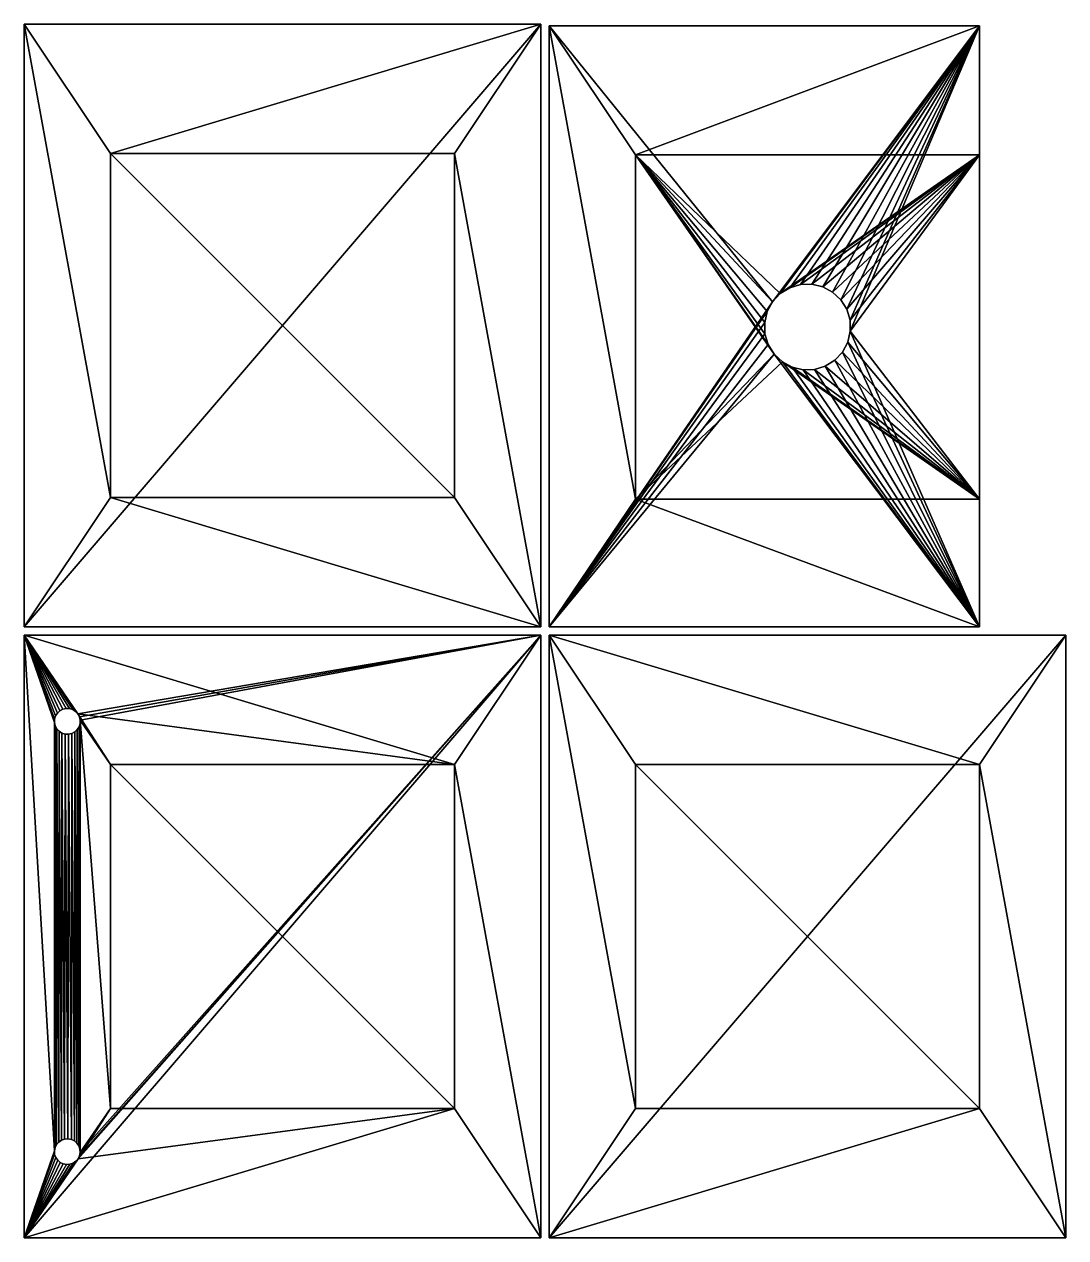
# Model space of a CAD drawing. Header units: metres. Extents: x 0 to 683, y 0 to 667.
# Drawn here: x 561 to 682, y 0 to 141 of the extents above; entities that cross this region are included whole.
import ezdxf

# ---------------------------------------------------------------- set-up
doc = ezdxf.new("R2010")
doc.units = ezdxf.units.M

msp = doc.modelspace()

# ---------------------------------------------------------------- meshes
at = {"layer": 'Component#1'}
mesh = msp.add_polyface(dxfattribs=at)
corners = [(561, 0), (561, 70, -10), (561, 0, -10), (561, 70)]
mesh.append_faces([[corners[k] for k in face] for face in [(0, 1, 2), (1, 0, 3)]], dxfattribs={"vtx0": -1})
mesh = msp.add_polyface(dxfattribs=at)
corners = [(567.47, 10.31, -10), (567.49, 60.13, -10), (567.5, 9.92, -10), (567.48, 59.74, -10), (567.36, 59.37, -10), (567.34, 10.68, -10), (567.15, 59.04, -10), (567.12, 11, -10), (566.86, 58.77, -10), (566.82, 11.25, -10), (566.51, 58.59, -10), (566.47, 11.42, -10), (566.13, 58.51, -10), (566.08, 11.5, -10), (565.74, 58.52, -10), (565.69, 11.47, -10), (565.37, 58.64, -10), (565.32, 11.34, -10), (565.04, 58.85, -10), (565, 11.12, -10), (564.77, 59.14, -10), (564.75, 10.82, -10), (564.59, 59.49, -10), (564.58, 10.47, -10), (564.51, 59.87, -10), (564.5, 10.08, -10), (561, 0, -10), (621, 70, -10), (621, 0, -10), (567.25, 9.18, -10), (567.42, 9.53, -10), (567, 8.88, -10), (566.68, 8.66, -10), (566.31, 8.53, -10), (565.92, 8.5, -10), (565.53, 8.58, -10), (565.18, 8.75, -10), (564.88, 9, -10), (564.66, 9.32, -10), (564.53, 9.69, -10), (567.23, 60.86, -10), (561, 70, -10), (567.41, 60.51, -10), (566.96, 61.15, -10), (566.63, 61.36, -10), (566.26, 61.48, -10), (565.87, 61.49, -10), (565.49, 61.41, -10), (565.14, 61.23, -10), (564.85, 60.96, -10), (564.64, 60.63, -10), (564.52, 60.26, -10)]
mesh.append_faces([[corners[k] for k in face] for face in [(26, 27, 28)]], dxfattribs={"vtx0": -1})
mesh.append_faces([[corners[k] for k in face] for face in [(0, 1, 2), (1, 0, 3), (3, 0, 4), (4, 5, 6), (6, 7, 8), (8, 9, 10), (10, 11, 12), (12, 13, 14), (14, 15, 16), (16, 17, 18), (18, 19, 20), (20, 21, 22), (22, 23, 24), (29, 26, 31), (31, 26, 32), (32, 26, 33), (33, 26, 34), (34, 26, 35), (35, 26, 36), (36, 26, 37), (37, 26, 38), (38, 26, 39), (39, 26, 25), (27, 40, 41), (40, 27, 42), (42, 27, 1), (41, 25, 26)]], dxfattribs={"vtx0": -1, "vtx1": -1})
mesh.append_faces([[corners[k] for k in face] for face in [(27, 26, 29), (1, 27, 2), (41, 24, 25)]], dxfattribs={"vtx0": -1, "vtx1": -1, "vtx2": -1})
mesh.append_faces([[corners[k] for k in face] for face in [(4, 0, 5), (6, 5, 7), (8, 7, 9), (10, 9, 11), (12, 11, 13), (14, 13, 15), (16, 15, 17), (18, 17, 19), (20, 19, 21), (22, 21, 23), (24, 23, 25), (27, 29, 30), (27, 30, 2), (41, 40, 43), (41, 43, 44), (41, 44, 45), (41, 45, 46), (41, 46, 47), (41, 47, 48), (41, 48, 49), (41, 49, 50), (41, 50, 51), (41, 51, 24)]], dxfattribs={"vtx0": -1, "vtx2": -1})
mesh = msp.add_polyface(dxfattribs=at)
corners = [(621, 70, 0), (561, 70, -10), (561, 70), (621, 70, -10)]
mesh.append_faces([[corners[k] for k in face] for face in [(0, 1, 2), (1, 0, 3)]], dxfattribs={"vtx0": -1})
mesh = msp.add_polyface(dxfattribs=at)
corners = [(621, 70, 0), (611, 55, 0), (621, 0), (561, 70), (567.23, 60.86, 0), (571, 55, 0), (567.41, 60.51, 0), (567.49, 60.13, 0), (571, 15, 0), (567.5, 9.92, 0), (566.96, 61.15, 0), (566.63, 61.36, 0), (566.26, 61.48, 0), (565.87, 61.49, 0), (565.49, 61.41, 0), (565.14, 61.23, 0), (564.85, 60.96, 0), (564.64, 60.63, 0), (564.52, 60.26, 0), (564.51, 59.87, 0), (564.5, 10.08, 0), (611, 15, 0), (561, 0), (567.25, 9.18, 0), (567.42, 9.53, 0), (567, 8.88), (566.68, 8.66, 0), (566.31, 8.53, 0), (565.92, 8.5, 0), (565.53, 8.58, 0), (565.18, 8.75, 0), (564.88, 9, 0), (564.66, 9.32, 0), (564.53, 9.69, 0), (567.47, 10.31, 0), (567.48, 59.74, 0), (567.36, 59.37, 0), (567.34, 10.68, 0), (567.15, 59.04, 0), (567.12, 11, 0), (566.86, 58.77, 0), (566.82, 11.25, 0), (566.51, 58.59, 0), (566.47, 11.42, 0), (566.13, 58.51, 0), (566.08, 11.5, 0), (565.74, 58.52, 0), (565.69, 11.47, 0), (565.37, 58.64, 0), (565.32, 11.34, 0), (565.04, 58.85, 0), (565, 11.12), (564.77, 59.14, 0), (564.75, 10.82, 0), (564.59, 59.49, 0), (564.58, 10.47, 0)]
mesh.append_faces([[corners[k] for k in face] for face in [(0, 1, 2), (1, 4, 5), (5, 7, 8), (4, 3, 10), (10, 3, 11), (11, 3, 12), (12, 3, 13), (13, 3, 14), (14, 3, 15), (15, 3, 16), (16, 3, 17), (17, 3, 18), (18, 3, 19), (2, 21, 22), (21, 2, 1), (23, 8, 24), (24, 8, 9), (22, 20, 3), (34, 36, 37), (37, 38, 39), (39, 40, 41), (41, 42, 43), (43, 44, 45), (45, 46, 47), (47, 48, 49), (49, 50, 51), (51, 52, 53), (53, 54, 55), (55, 19, 20)]], dxfattribs={"vtx0": -1, "vtx1": -1})
mesh.append_faces([[corners[k] for k in face] for face in [(1, 3, 4), (8, 7, 9), (19, 3, 20), (22, 21, 23)]], dxfattribs={"vtx0": -1, "vtx1": -1, "vtx2": -1})
mesh.append_faces([[corners[k] for k in face] for face in [(1, 0, 3), (5, 4, 6), (5, 6, 7), (23, 21, 8), (22, 23, 25), (22, 25, 26), (22, 26, 27), (22, 27, 28), (22, 28, 29), (22, 29, 30), (22, 30, 31), (22, 31, 32), (22, 32, 33), (22, 33, 20), (7, 34, 9), (34, 7, 35), (34, 35, 36), (37, 36, 38), (39, 38, 40), (41, 40, 42), (43, 42, 44), (45, 44, 46), (47, 46, 48), (49, 48, 50), (51, 50, 52), (53, 52, 54), (55, 54, 19)]], dxfattribs={"vtx0": -1, "vtx2": -1})
mesh = msp.add_polyface(dxfattribs=at)
corners = [(621, 70, -10), (621, 0), (621, 0, -10), (621, 70, 0)]
mesh.append_faces([[corners[k] for k in face] for face in [(0, 1, 2), (1, 0, 3)]], dxfattribs={"vtx0": -1})
mesh = msp.add_polyface(dxfattribs=at)
corners = [(564.64, 60.63, -10), (564.52, 60.26, 0), (564.52, 60.26, -10), (564.64, 60.63, 0)]
mesh.append_faces([[corners[k] for k in face] for face in [(0, 1, 2), (1, 0, 3)]], dxfattribs={"vtx0": -1})
mesh = msp.add_polyface(dxfattribs=at)
corners = [(564.85, 60.96, -10), (564.64, 60.63, 0), (564.64, 60.63, -10), (564.85, 60.96, 0)]
mesh.append_faces([[corners[k] for k in face] for face in [(0, 1, 2), (1, 0, 3)]], dxfattribs={"vtx0": -1})
mesh = msp.add_polyface(dxfattribs=at)
corners = [(564.85, 60.96, -10), (565.14, 61.23, 0), (564.85, 60.96, 0), (565.14, 61.23, -10)]
mesh.append_faces([[corners[k] for k in face] for face in [(0, 1, 2), (1, 0, 3)]], dxfattribs={"vtx0": -1})
mesh = msp.add_polyface(dxfattribs=at)
corners = [(565.14, 61.23, -10), (565.49, 61.41, 0), (565.14, 61.23, 0), (565.49, 61.41, -10)]
mesh.append_faces([[corners[k] for k in face] for face in [(0, 1, 2), (1, 0, 3)]], dxfattribs={"vtx0": -1})
mesh = msp.add_polyface(dxfattribs=at)
corners = [(565.49, 61.41, -10), (565.87, 61.49, 0), (565.49, 61.41, 0), (565.87, 61.49, -10)]
mesh.append_faces([[corners[k] for k in face] for face in [(0, 1, 2), (1, 0, 3)]], dxfattribs={"vtx0": -1})
mesh = msp.add_polyface(dxfattribs=at)
corners = [(565.87, 61.49, -10), (566.26, 61.48, 0), (565.87, 61.49, 0), (566.26, 61.48, -10)]
mesh.append_faces([[corners[k] for k in face] for face in [(0, 1, 2), (1, 0, 3)]], dxfattribs={"vtx0": -1})
mesh = msp.add_polyface(dxfattribs=at)
corners = [(566.26, 61.48, -10), (566.63, 61.36, 0), (566.26, 61.48, 0), (566.63, 61.36, -10)]
mesh.append_faces([[corners[k] for k in face] for face in [(0, 1, 2), (1, 0, 3)]], dxfattribs={"vtx0": -1})
mesh = msp.add_polyface(dxfattribs=at)
corners = [(566.63, 61.36, -10), (566.96, 61.15, 0), (566.63, 61.36, 0), (566.96, 61.15, -10)]
mesh.append_faces([[corners[k] for k in face] for face in [(0, 1, 2), (1, 0, 3)]], dxfattribs={"vtx0": -1})
mesh = msp.add_polyface(dxfattribs=at)
corners = [(567.23, 60.86, 0), (566.96, 61.15, -10), (567.23, 60.86, -10), (566.96, 61.15, 0)]
mesh.append_faces([[corners[k] for k in face] for face in [(0, 1, 2), (1, 0, 3)]], dxfattribs={"vtx0": -1})
mesh = msp.add_polyface(dxfattribs=at)
corners = [(567.41, 60.51, 0), (567.23, 60.86, -10), (567.41, 60.51, -10), (567.23, 60.86, 0)]
mesh.append_faces([[corners[k] for k in face] for face in [(0, 1, 2), (1, 0, 3)]], dxfattribs={"vtx0": -1})
mesh = msp.add_polyface(dxfattribs=at)
corners = [(564.52, 60.26, -10), (564.51, 59.87, 0), (564.51, 59.87, -10), (564.52, 60.26, 0)]
mesh.append_faces([[corners[k] for k in face] for face in [(0, 1, 2), (1, 0, 3)]], dxfattribs={"vtx0": -1})
mesh = msp.add_polyface(dxfattribs=at)
corners = [(564.51, 59.87, -10), (564.59, 59.49, 0), (564.59, 59.49, -10), (564.51, 59.87, 0)]
mesh.append_faces([[corners[k] for k in face] for face in [(0, 1, 2), (1, 0, 3)]], dxfattribs={"vtx0": -1})
mesh = msp.add_polyface(dxfattribs=at)
corners = [(564.59, 59.49, -10), (564.77, 59.14, 0), (564.77, 59.14, -10), (564.59, 59.49, 0)]
mesh.append_faces([[corners[k] for k in face] for face in [(0, 1, 2), (1, 0, 3)]], dxfattribs={"vtx0": -1})
mesh = msp.add_polyface(dxfattribs=at)
corners = [(567.15, 59.04, 0), (567.36, 59.37, -10), (567.15, 59.04, -10), (567.36, 59.37, 0)]
mesh.append_faces([[corners[k] for k in face] for face in [(0, 1, 2), (1, 0, 3)]], dxfattribs={"vtx0": -1})
mesh = msp.add_polyface(dxfattribs=at)
corners = [(567.36, 59.37, 0), (567.48, 59.74, -10), (567.36, 59.37, -10), (567.48, 59.74, 0)]
mesh.append_faces([[corners[k] for k in face] for face in [(0, 1, 2), (1, 0, 3)]], dxfattribs={"vtx0": -1})
mesh = msp.add_polyface(dxfattribs=at)
corners = [(567.49, 60.13, 0), (567.41, 60.51, -10), (567.49, 60.13, -10), (567.41, 60.51, 0)]
mesh.append_faces([[corners[k] for k in face] for face in [(0, 1, 2), (1, 0, 3)]], dxfattribs={"vtx0": -1})
mesh = msp.add_polyface(dxfattribs=at)
corners = [(567.48, 59.74, 0), (567.49, 60.13, -10), (567.48, 59.74, -10), (567.49, 60.13, 0)]
mesh.append_faces([[corners[k] for k in face] for face in [(0, 1, 2), (1, 0, 3)]], dxfattribs={"vtx0": -1})
mesh = msp.add_polyface(dxfattribs=at)
corners = [(564.77, 59.14, -10), (565.04, 58.85, 0), (565.04, 58.85, -10), (564.77, 59.14, 0)]
mesh.append_faces([[corners[k] for k in face] for face in [(0, 1, 2), (1, 0, 3)]], dxfattribs={"vtx0": -1})
mesh = msp.add_polyface(dxfattribs=at)
corners = [(565.37, 58.64, 0), (565.04, 58.85, -10), (565.04, 58.85, 0), (565.37, 58.64, -10)]
mesh.append_faces([[corners[k] for k in face] for face in [(0, 1, 2), (1, 0, 3)]], dxfattribs={"vtx0": -1})
mesh = msp.add_polyface(dxfattribs=at)
corners = [(565.74, 58.52, 0), (565.37, 58.64, -10), (565.37, 58.64, 0), (565.74, 58.52, -10)]
mesh.append_faces([[corners[k] for k in face] for face in [(0, 1, 2), (1, 0, 3)]], dxfattribs={"vtx0": -1})
mesh = msp.add_polyface(dxfattribs=at)
corners = [(566.13, 58.51, 0), (565.74, 58.52, -10), (565.74, 58.52, 0), (566.13, 58.51, -10)]
mesh.append_faces([[corners[k] for k in face] for face in [(0, 1, 2), (1, 0, 3)]], dxfattribs={"vtx0": -1})
mesh = msp.add_polyface(dxfattribs=at)
corners = [(566.51, 58.59, 0), (566.13, 58.51, -10), (566.13, 58.51, 0), (566.51, 58.59, -10)]
mesh.append_faces([[corners[k] for k in face] for face in [(0, 1, 2), (1, 0, 3)]], dxfattribs={"vtx0": -1})
mesh = msp.add_polyface(dxfattribs=at)
corners = [(566.86, 58.77, 0), (566.51, 58.59, -10), (566.51, 58.59, 0), (566.86, 58.77, -10)]
mesh.append_faces([[corners[k] for k in face] for face in [(0, 1, 2), (1, 0, 3)]], dxfattribs={"vtx0": -1})
mesh = msp.add_polyface(dxfattribs=at)
corners = [(567.15, 59.04, 0), (566.86, 58.77, -10), (566.86, 58.77, 0), (567.15, 59.04, -10)]
mesh.append_faces([[corners[k] for k in face] for face in [(0, 1, 2), (1, 0, 3)]], dxfattribs={"vtx0": -1})
mesh = msp.add_polyface(dxfattribs=at)
corners = [(571, 55, -5), (571, 15, 0), (571, 15, -5), (571, 55, 0)]
mesh.append_faces([[corners[k] for k in face] for face in [(0, 1, 2), (1, 0, 3)]], dxfattribs={"vtx0": -1})
mesh = msp.add_polyface(dxfattribs=at)
corners = [(571, 55, -5), (611, 55, 0), (571, 55, 0), (611, 55, -5)]
mesh.append_faces([[corners[k] for k in face] for face in [(0, 1, 2), (1, 0, 3)]], dxfattribs={"vtx0": -1})
mesh = msp.add_polyface(dxfattribs=at)
corners = [(571, 55, -5), (611, 15, -5), (611, 55, -5), (571, 15, -5)]
mesh.append_faces([[corners[k] for k in face] for face in [(0, 1, 2), (1, 0, 3)]], dxfattribs={"vtx0": -1})
mesh = msp.add_polyface(dxfattribs=at)
corners = [(611, 15, 0), (611, 55, -5), (611, 15, -5), (611, 55, 0)]
mesh.append_faces([[corners[k] for k in face] for face in [(0, 1, 2), (1, 0, 3)]], dxfattribs={"vtx0": -1})
mesh = msp.add_polyface(dxfattribs=at)
corners = [(611, 15, -5), (571, 15, 0), (611, 15, 0), (571, 15, -5)]
mesh.append_faces([[corners[k] for k in face] for face in [(0, 1, 2), (1, 0, 3)]], dxfattribs={"vtx0": -1})
mesh = msp.add_polyface(dxfattribs=at)
corners = [(565, 11.12, -10), (565.32, 11.34, 0), (565, 11.12), (565.32, 11.34, -10)]
mesh.append_faces([[corners[k] for k in face] for face in [(0, 1, 2), (1, 0, 3)]], dxfattribs={"vtx0": -1})
mesh = msp.add_polyface(dxfattribs=at)
corners = [(565.32, 11.34, -10), (565.69, 11.47, 0), (565.32, 11.34, 0), (565.69, 11.47, -10)]
mesh.append_faces([[corners[k] for k in face] for face in [(0, 1, 2), (1, 0, 3)]], dxfattribs={"vtx0": -1})
mesh = msp.add_polyface(dxfattribs=at)
corners = [(565.69, 11.47, -10), (566.08, 11.5, 0), (565.69, 11.47, 0), (566.08, 11.5, -10)]
mesh.append_faces([[corners[k] for k in face] for face in [(0, 1, 2), (1, 0, 3)]], dxfattribs={"vtx0": -1})
mesh = msp.add_polyface(dxfattribs=at)
corners = [(566.08, 11.5, -10), (566.47, 11.42, 0), (566.08, 11.5, 0), (566.47, 11.42, -10)]
mesh.append_faces([[corners[k] for k in face] for face in [(0, 1, 2), (1, 0, 3)]], dxfattribs={"vtx0": -1})
mesh = msp.add_polyface(dxfattribs=at)
corners = [(566.47, 11.42, -10), (566.82, 11.25, 0), (566.47, 11.42, 0), (566.82, 11.25, -10)]
mesh.append_faces([[corners[k] for k in face] for face in [(0, 1, 2), (1, 0, 3)]], dxfattribs={"vtx0": -1})
mesh = msp.add_polyface(dxfattribs=at)
corners = [(564.58, 10.47, -10), (564.5, 10.08, 0), (564.5, 10.08, -10), (564.58, 10.47, 0)]
mesh.append_faces([[corners[k] for k in face] for face in [(0, 1, 2), (1, 0, 3)]], dxfattribs={"vtx0": -1})
mesh = msp.add_polyface(dxfattribs=at)
corners = [(564.5, 10.08, -10), (564.53, 9.69, 0), (564.53, 9.69, -10), (564.5, 10.08, 0)]
mesh.append_faces([[corners[k] for k in face] for face in [(0, 1, 2), (1, 0, 3)]], dxfattribs={"vtx0": -1})
mesh = msp.add_polyface(dxfattribs=at)
corners = [(564.75, 10.82, -10), (564.58, 10.47, 0), (564.58, 10.47, -10), (564.75, 10.82, 0)]
mesh.append_faces([[corners[k] for k in face] for face in [(0, 1, 2), (1, 0, 3)]], dxfattribs={"vtx0": -1})
mesh = msp.add_polyface(dxfattribs=at)
corners = [(565, 11.12, -10), (564.75, 10.82, 0), (564.75, 10.82, -10), (565, 11.12)]
mesh.append_faces([[corners[k] for k in face] for face in [(0, 1, 2), (1, 0, 3)]], dxfattribs={"vtx0": -1})
mesh = msp.add_polyface(dxfattribs=at)
corners = [(566.82, 11.25, -10), (567.12, 11, 0), (566.82, 11.25, 0), (567.12, 11, -10)]
mesh.append_faces([[corners[k] for k in face] for face in [(0, 1, 2), (1, 0, 3)]], dxfattribs={"vtx0": -1})
mesh = msp.add_polyface(dxfattribs=at)
corners = [(567.34, 10.68, 0), (567.12, 11, -10), (567.34, 10.68, -10), (567.12, 11, 0)]
mesh.append_faces([[corners[k] for k in face] for face in [(0, 1, 2), (1, 0, 3)]], dxfattribs={"vtx0": -1})
mesh = msp.add_polyface(dxfattribs=at)
corners = [(567.47, 10.31, 0), (567.34, 10.68, -10), (567.47, 10.31, -10), (567.34, 10.68, 0)]
mesh.append_faces([[corners[k] for k in face] for face in [(0, 1, 2), (1, 0, 3)]], dxfattribs={"vtx0": -1})
mesh = msp.add_polyface(dxfattribs=at)
corners = [(567.42, 9.53, 0), (567.5, 9.92, -10), (567.42, 9.53, -10), (567.5, 9.92, 0)]
mesh.append_faces([[corners[k] for k in face] for face in [(0, 1, 2), (1, 0, 3)]], dxfattribs={"vtx0": -1})
mesh = msp.add_polyface(dxfattribs=at)
corners = [(567.5, 9.92, 0), (567.47, 10.31, -10), (567.5, 9.92, -10), (567.47, 10.31, 0)]
mesh.append_faces([[corners[k] for k in face] for face in [(0, 1, 2), (1, 0, 3)]], dxfattribs={"vtx0": -1})
mesh = msp.add_polyface(dxfattribs=at)
corners = [(564.53, 9.69, -10), (564.66, 9.32, 0), (564.66, 9.32, -10), (564.53, 9.69, 0)]
mesh.append_faces([[corners[k] for k in face] for face in [(0, 1, 2), (1, 0, 3)]], dxfattribs={"vtx0": -1})
mesh = msp.add_polyface(dxfattribs=at)
corners = [(564.66, 9.32, -10), (564.88, 9, 0), (564.88, 9, -10), (564.66, 9.32, 0)]
mesh.append_faces([[corners[k] for k in face] for face in [(0, 1, 2), (1, 0, 3)]], dxfattribs={"vtx0": -1})
mesh = msp.add_polyface(dxfattribs=at)
corners = [(565.18, 8.75, 0), (564.88, 9, -10), (564.88, 9, 0), (565.18, 8.75, -10)]
mesh.append_faces([[corners[k] for k in face] for face in [(0, 1, 2), (1, 0, 3)]], dxfattribs={"vtx0": -1})
mesh = msp.add_polyface(dxfattribs=at)
corners = [(565.53, 8.58, 0), (565.18, 8.75, -10), (565.18, 8.75, 0), (565.53, 8.58, -10)]
mesh.append_faces([[corners[k] for k in face] for face in [(0, 1, 2), (1, 0, 3)]], dxfattribs={"vtx0": -1})
mesh = msp.add_polyface(dxfattribs=at)
corners = [(565.92, 8.5, 0), (565.53, 8.58, -10), (565.53, 8.58, 0), (565.92, 8.5, -10)]
mesh.append_faces([[corners[k] for k in face] for face in [(0, 1, 2), (1, 0, 3)]], dxfattribs={"vtx0": -1})
mesh = msp.add_polyface(dxfattribs=at)
corners = [(566.31, 8.53, 0), (565.92, 8.5, -10), (565.92, 8.5, 0), (566.31, 8.53, -10)]
mesh.append_faces([[corners[k] for k in face] for face in [(0, 1, 2), (1, 0, 3)]], dxfattribs={"vtx0": -1})
mesh = msp.add_polyface(dxfattribs=at)
corners = [(566.68, 8.66, 0), (566.31, 8.53, -10), (566.31, 8.53, 0), (566.68, 8.66, -10)]
mesh.append_faces([[corners[k] for k in face] for face in [(0, 1, 2), (1, 0, 3)]], dxfattribs={"vtx0": -1})
mesh = msp.add_polyface(dxfattribs=at)
corners = [(567, 8.88), (566.68, 8.66, -10), (566.68, 8.66, 0), (567, 8.88, -10)]
mesh.append_faces([[corners[k] for k in face] for face in [(0, 1, 2), (1, 0, 3)]], dxfattribs={"vtx0": -1})
mesh = msp.add_polyface(dxfattribs=at)
corners = [(567, 8.88), (567.25, 9.18, -10), (567, 8.88, -10), (567.25, 9.18, 0)]
mesh.append_faces([[corners[k] for k in face] for face in [(0, 1, 2), (1, 0, 3)]], dxfattribs={"vtx0": -1})
mesh = msp.add_polyface(dxfattribs=at)
corners = [(567.25, 9.18, 0), (567.42, 9.53, -10), (567.25, 9.18, -10), (567.42, 9.53, 0)]
mesh.append_faces([[corners[k] for k in face] for face in [(0, 1, 2), (1, 0, 3)]], dxfattribs={"vtx0": -1})
mesh = msp.add_polyface(dxfattribs=at)
corners = [(561, 0, -10), (621, 0), (561, 0), (621, 0, -10)]
mesh.append_faces([[corners[k] for k in face] for face in [(0, 1, 2), (1, 0, 3)]], dxfattribs={"vtx0": -1})
at = {"layer": 'motor'}
mesh = msp.add_polyface(dxfattribs=at)
corners = [(622, 71, 0), (632, 85.83, 0), (622, 140.83, 0), (672, 71, 0), (672, 85.83, 0), (632, 125.83, 0), (672, 140.83, 0), (672, 125.83, 0)]
mesh.append_faces([[corners[k] for k in face] for face in [(1, 3, 4), (6, 5, 7)]], dxfattribs={"vtx0": -1})
mesh.append_faces([[corners[k] for k in face] for face in [(0, 1, 2), (2, 5, 6), (5, 2, 1)]], dxfattribs={"vtx0": -1, "vtx1": -1})
mesh.append_faces([[corners[k] for k in face] for face in [(1, 0, 3)]], dxfattribs={"vtx0": -1, "vtx2": -1})
mesh = msp.add_polyface(dxfattribs=at)
corners = [(622, 140.83, -10), (647.94, 108.76, -10), (622, 71, -10), (672, 140.83, -10), (647.33, 107.61, -10), (647.03, 106.34, -10), (648.84, 109.71, -10), (649.95, 110.39, -10), (651.2, 110.77, -10), (652.5, 110.81, -10), (653.77, 110.51, -10), (654.92, 109.89, -10), (655.87, 108.99, -10), (656.56, 107.88, -10), (656.94, 106.63, -10), (656.97, 105.33, -10), (648.13, 102.67, -10), (672, 71, -10), (647.44, 103.78, -10), (647.06, 105.03, -10), (649.08, 101.78, -10), (650.23, 101.16, -10), (651.5, 100.86, -10), (652.8, 100.9, -10), (654.05, 101.27, -10), (655.16, 101.96, -10), (656.06, 102.91, -10), (656.67, 104.06, -10)]
mesh.append_faces([[corners[k] for k in face] for face in [(0, 1, 2), (1, 3, 6), (6, 3, 7), (7, 3, 8), (8, 3, 9), (9, 3, 10), (10, 3, 11), (11, 3, 12), (12, 3, 13), (13, 3, 14), (14, 3, 15), (2, 16, 17), (16, 2, 18), (18, 2, 19), (19, 2, 5), (17, 15, 3)]], dxfattribs={"vtx0": -1, "vtx1": -1})
mesh.append_faces([[corners[k] for k in face] for face in [(1, 0, 3), (2, 1, 4), (2, 4, 5), (17, 16, 20), (17, 20, 21), (17, 21, 22), (17, 22, 23), (17, 23, 24), (17, 24, 25), (17, 25, 26), (17, 26, 27), (17, 27, 15)]], dxfattribs={"vtx0": -1, "vtx2": -1})
mesh = msp.add_polyface(dxfattribs=at)
corners = [(622, 140.83, 0), (672, 140.83, -10), (622, 140.83, -10), (672, 140.83, 0)]
mesh.append_faces([[corners[k] for k in face] for face in [(0, 1, 2), (1, 0, 3)]], dxfattribs={"vtx0": -1})
mesh = msp.add_polyface(dxfattribs=at)
corners = [(622, 140.83, 0), (622, 71, -10), (622, 71, 0), (622, 140.83, -10)]
mesh.append_faces([[corners[k] for k in face] for face in [(0, 1, 2), (1, 0, 3)]], dxfattribs={"vtx0": -1})
mesh = msp.add_polyface(dxfattribs=at)
corners = [(672, 71, -10), (672, 85.83, -5), (672, 71, 0), (672, 140.83, -10), (672, 85.83, 0), (672, 125.83, -5), (672, 140.83, 0), (672, 125.83, 0)]
mesh.append_faces([[corners[k] for k in face] for face in [(2, 1, 4), (5, 6, 7)]], dxfattribs={"vtx0": -1})
mesh.append_faces([[corners[k] for k in face] for face in [(0, 1, 2), (1, 3, 5), (6, 5, 3)]], dxfattribs={"vtx0": -1, "vtx1": -1})
mesh.append_faces([[corners[k] for k in face] for face in [(1, 0, 3)]], dxfattribs={"vtx0": -1, "vtx2": -1})
mesh = msp.add_polyface(dxfattribs=at)
corners = [(632, 85.83, -5), (648.13, 102.67, -5), (632, 125.83, -5), (649.08, 101.78, -5), (672, 85.83, -5), (647.44, 103.78, -5), (647.06, 105.03, -5), (647.03, 106.34, -5), (650.23, 101.16, -5), (651.5, 100.86, -5), (652.8, 100.9, -5), (654.05, 101.27, -5), (655.16, 101.96, -5), (656.06, 102.91, -5), (656.67, 104.06, -5), (656.97, 105.33, -5), (648.84, 109.71, -5), (672, 125.83, -5), (647.94, 108.76, -5), (647.33, 107.61, -5), (649.95, 110.39, -5), (651.2, 110.77, -5), (652.5, 110.81, -5), (653.77, 110.51, -5), (654.92, 109.89, -5), (655.87, 108.99, -5), (656.56, 107.88, -5), (656.94, 106.63, -5)]
mesh.append_faces([[corners[k] for k in face] for face in [(0, 1, 2), (1, 0, 3), (3, 4, 8), (8, 4, 9), (9, 4, 10), (10, 4, 11), (11, 4, 12), (12, 4, 13), (13, 4, 14), (14, 4, 15), (2, 16, 17), (16, 2, 18), (18, 2, 19), (19, 2, 7), (17, 15, 4)]], dxfattribs={"vtx0": -1, "vtx1": -1})
mesh.append_faces([[corners[k] for k in face] for face in [(3, 0, 4), (2, 1, 5), (2, 5, 6), (2, 6, 7), (17, 16, 20), (17, 20, 21), (17, 21, 22), (17, 22, 23), (17, 23, 24), (17, 24, 25), (17, 25, 26), (17, 26, 27), (17, 27, 15)]], dxfattribs={"vtx0": -1, "vtx2": -1})
mesh = msp.add_polyface(dxfattribs=at)
corners = [(672, 125.83, 0), (632, 125.83, -5), (672, 125.83, -5), (632, 125.83, 0)]
mesh.append_faces([[corners[k] for k in face] for face in [(0, 1, 2), (1, 0, 3)]], dxfattribs={"vtx0": -1})
mesh = msp.add_polyface(dxfattribs=at)
corners = [(632, 85.83, -5), (632, 125.83, 0), (632, 85.83, 0), (632, 125.83, -5)]
mesh.append_faces([[corners[k] for k in face] for face in [(0, 1, 2), (1, 0, 3)]], dxfattribs={"vtx0": -1})
mesh = msp.add_polyface(dxfattribs=at)
corners = [(649.95, 110.39, -10), (648.84, 109.71, -5), (648.84, 109.71, -10), (649.95, 110.39, -5)]
mesh.append_faces([[corners[k] for k in face] for face in [(0, 1, 2), (1, 0, 3)]], dxfattribs={"vtx0": -1})
mesh = msp.add_polyface(dxfattribs=at)
corners = [(651.2, 110.77, -10), (649.95, 110.39, -5), (649.95, 110.39, -10), (651.2, 110.77, -5)]
mesh.append_faces([[corners[k] for k in face] for face in [(0, 1, 2), (1, 0, 3)]], dxfattribs={"vtx0": -1})
mesh = msp.add_polyface(dxfattribs=at)
corners = [(652.5, 110.81, -10), (651.2, 110.77, -5), (651.2, 110.77, -10), (652.5, 110.81, -5)]
mesh.append_faces([[corners[k] for k in face] for face in [(0, 1, 2), (1, 0, 3)]], dxfattribs={"vtx0": -1})
mesh = msp.add_polyface(dxfattribs=at)
corners = [(653.77, 110.51, -10), (652.5, 110.81, -5), (652.5, 110.81, -10), (653.77, 110.51, -5)]
mesh.append_faces([[corners[k] for k in face] for face in [(0, 1, 2), (1, 0, 3)]], dxfattribs={"vtx0": -1})
mesh = msp.add_polyface(dxfattribs=at)
corners = [(654.92, 109.89, -10), (653.77, 110.51, -5), (653.77, 110.51, -10), (654.92, 109.89, -5)]
mesh.append_faces([[corners[k] for k in face] for face in [(0, 1, 2), (1, 0, 3)]], dxfattribs={"vtx0": -1})
mesh = msp.add_polyface(dxfattribs=at)
corners = [(647.33, 107.61, -10), (647.94, 108.76, -5), (647.33, 107.61, -5), (647.94, 108.76, -10)]
mesh.append_faces([[corners[k] for k in face] for face in [(0, 1, 2), (1, 0, 3)]], dxfattribs={"vtx0": -1})
mesh = msp.add_polyface(dxfattribs=at)
corners = [(647.94, 108.76, -10), (648.84, 109.71, -5), (647.94, 108.76, -5), (648.84, 109.71, -10)]
mesh.append_faces([[corners[k] for k in face] for face in [(0, 1, 2), (1, 0, 3)]], dxfattribs={"vtx0": -1})
mesh = msp.add_polyface(dxfattribs=at)
corners = [(655.87, 108.99, -10), (654.92, 109.89, -5), (654.92, 109.89, -10), (655.87, 108.99, -5)]
mesh.append_faces([[corners[k] for k in face] for face in [(0, 1, 2), (1, 0, 3)]], dxfattribs={"vtx0": -1})
mesh = msp.add_polyface(dxfattribs=at)
corners = [(655.87, 108.99, -5), (656.56, 107.88, -10), (656.56, 107.88, -5), (655.87, 108.99, -10)]
mesh.append_faces([[corners[k] for k in face] for face in [(0, 1, 2), (1, 0, 3)]], dxfattribs={"vtx0": -1})
mesh = msp.add_polyface(dxfattribs=at)
corners = [(647.03, 106.34, -10), (647.33, 107.61, -5), (647.03, 106.34, -5), (647.33, 107.61, -10)]
mesh.append_faces([[corners[k] for k in face] for face in [(0, 1, 2), (1, 0, 3)]], dxfattribs={"vtx0": -1})
mesh = msp.add_polyface(dxfattribs=at)
corners = [(656.56, 107.88, -5), (656.94, 106.63, -10), (656.94, 106.63, -5), (656.56, 107.88, -10)]
mesh.append_faces([[corners[k] for k in face] for face in [(0, 1, 2), (1, 0, 3)]], dxfattribs={"vtx0": -1})
mesh = msp.add_polyface(dxfattribs=at)
corners = [(647.06, 105.03, -10), (647.03, 106.34, -5), (647.06, 105.03, -5), (647.03, 106.34, -10)]
mesh.append_faces([[corners[k] for k in face] for face in [(0, 1, 2), (1, 0, 3)]], dxfattribs={"vtx0": -1})
mesh = msp.add_polyface(dxfattribs=at)
corners = [(656.94, 106.63, -5), (656.97, 105.33, -10), (656.97, 105.33, -5), (656.94, 106.63, -10)]
mesh.append_faces([[corners[k] for k in face] for face in [(0, 1, 2), (1, 0, 3)]], dxfattribs={"vtx0": -1})
mesh = msp.add_polyface(dxfattribs=at)
corners = [(647.44, 103.78, -10), (647.06, 105.03, -5), (647.44, 103.78, -5), (647.06, 105.03, -10)]
mesh.append_faces([[corners[k] for k in face] for face in [(0, 1, 2), (1, 0, 3)]], dxfattribs={"vtx0": -1})
mesh = msp.add_polyface(dxfattribs=at)
corners = [(656.97, 105.33, -5), (656.67, 104.06, -10), (656.67, 104.06, -5), (656.97, 105.33, -10)]
mesh.append_faces([[corners[k] for k in face] for face in [(0, 1, 2), (1, 0, 3)]], dxfattribs={"vtx0": -1})
mesh = msp.add_polyface(dxfattribs=at)
corners = [(648.13, 102.67, -10), (647.44, 103.78, -5), (648.13, 102.67, -5), (647.44, 103.78, -10)]
mesh.append_faces([[corners[k] for k in face] for face in [(0, 1, 2), (1, 0, 3)]], dxfattribs={"vtx0": -1})
mesh = msp.add_polyface(dxfattribs=at)
corners = [(656.67, 104.06, -5), (656.06, 102.91, -10), (656.06, 102.91, -5), (656.67, 104.06, -10)]
mesh.append_faces([[corners[k] for k in face] for face in [(0, 1, 2), (1, 0, 3)]], dxfattribs={"vtx0": -1})
mesh = msp.add_polyface(dxfattribs=at)
corners = [(648.13, 102.67, -5), (649.08, 101.78, -10), (648.13, 102.67, -10), (649.08, 101.78, -5)]
mesh.append_faces([[corners[k] for k in face] for face in [(0, 1, 2), (1, 0, 3)]], dxfattribs={"vtx0": -1})
mesh = msp.add_polyface(dxfattribs=at)
corners = [(649.08, 101.78, -5), (650.23, 101.16, -10), (649.08, 101.78, -10), (650.23, 101.16, -5)]
mesh.append_faces([[corners[k] for k in face] for face in [(0, 1, 2), (1, 0, 3)]], dxfattribs={"vtx0": -1})
mesh = msp.add_polyface(dxfattribs=at)
corners = [(654.05, 101.27, -5), (655.16, 101.96, -10), (654.05, 101.27, -10), (655.16, 101.96, -5)]
mesh.append_faces([[corners[k] for k in face] for face in [(0, 1, 2), (1, 0, 3)]], dxfattribs={"vtx0": -1})
mesh = msp.add_polyface(dxfattribs=at)
corners = [(656.06, 102.91, -5), (655.16, 101.96, -10), (655.16, 101.96, -5), (656.06, 102.91, -10)]
mesh.append_faces([[corners[k] for k in face] for face in [(0, 1, 2), (1, 0, 3)]], dxfattribs={"vtx0": -1})
mesh = msp.add_polyface(dxfattribs=at)
corners = [(650.23, 101.16, -5), (651.5, 100.86, -10), (650.23, 101.16, -10), (651.5, 100.86, -5)]
mesh.append_faces([[corners[k] for k in face] for face in [(0, 1, 2), (1, 0, 3)]], dxfattribs={"vtx0": -1})
mesh = msp.add_polyface(dxfattribs=at)
corners = [(651.5, 100.86, -5), (652.8, 100.9, -10), (651.5, 100.86, -10), (652.8, 100.9, -5)]
mesh.append_faces([[corners[k] for k in face] for face in [(0, 1, 2), (1, 0, 3)]], dxfattribs={"vtx0": -1})
mesh = msp.add_polyface(dxfattribs=at)
corners = [(652.8, 100.9, -5), (654.05, 101.27, -10), (652.8, 100.9, -10), (654.05, 101.27, -5)]
mesh.append_faces([[corners[k] for k in face] for face in [(0, 1, 2), (1, 0, 3)]], dxfattribs={"vtx0": -1})
mesh = msp.add_polyface(dxfattribs=at)
corners = [(632, 85.83, 0), (672, 85.83, -5), (632, 85.83, -5), (672, 85.83, 0)]
mesh.append_faces([[corners[k] for k in face] for face in [(0, 1, 2), (1, 0, 3)]], dxfattribs={"vtx0": -1})
mesh = msp.add_polyface(dxfattribs=at)
corners = [(672, 71, 0), (622, 71, -10), (672, 71, -10), (622, 71, 0)]
mesh.append_faces([[corners[k] for k in face] for face in [(0, 1, 2), (1, 0, 3)]], dxfattribs={"vtx0": -1})
at = {"layer": 'Motor support'}
mesh = msp.add_polyface(dxfattribs=at)
corners = [(621, 141, -10), (561, 71, -10), (561, 141, -10), (621, 71, -10)]
mesh.append_faces([[corners[k] for k in face] for face in [(0, 1, 2), (1, 0, 3)]], dxfattribs={"vtx0": -1})
mesh = msp.add_polyface(dxfattribs=at)
corners = [(561, 71, -10), (561, 141, 0), (561, 141, -10), (561, 71, 0)]
mesh.append_faces([[corners[k] for k in face] for face in [(0, 1, 2), (1, 0, 3)]], dxfattribs={"vtx0": -1})
mesh = msp.add_polyface(dxfattribs=at)
corners = [(561, 71, 0), (571, 86, 0), (561, 141, 0), (621, 71, 0), (611, 86, 0), (611, 126, 0), (621, 141, 0), (571, 126, 0)]
mesh.append_faces([[corners[k] for k in face] for face in [(0, 1, 2), (1, 3, 4), (4, 3, 5), (2, 7, 6), (7, 2, 1)]], dxfattribs={"vtx0": -1, "vtx1": -1})
mesh.append_faces([[corners[k] for k in face] for face in [(1, 0, 3), (5, 3, 6), (6, 7, 5)]], dxfattribs={"vtx0": -1, "vtx2": -1})
mesh = msp.add_polyface(dxfattribs=at)
corners = [(621, 141, -10), (561, 141, 0), (621, 141, 0), (561, 141, -10)]
mesh.append_faces([[corners[k] for k in face] for face in [(0, 1, 2), (1, 0, 3)]], dxfattribs={"vtx0": -1})
mesh = msp.add_polyface(dxfattribs=at)
corners = [(621, 141, 0), (621, 71, -10), (621, 141, -10), (621, 71, 0)]
mesh.append_faces([[corners[k] for k in face] for face in [(0, 1, 2), (1, 0, 3)]], dxfattribs={"vtx0": -1})
mesh = msp.add_polyface(dxfattribs=at)
corners = [(571, 126, -5), (611, 126, 0), (571, 126, 0), (611, 126, -5)]
mesh.append_faces([[corners[k] for k in face] for face in [(0, 1, 2), (1, 0, 3)]], dxfattribs={"vtx0": -1})
mesh = msp.add_polyface(dxfattribs=at)
corners = [(571, 126, 0), (571, 86, -5), (571, 126, -5), (571, 86, 0)]
mesh.append_faces([[corners[k] for k in face] for face in [(0, 1, 2), (1, 0, 3)]], dxfattribs={"vtx0": -1})
mesh = msp.add_polyface(dxfattribs=at)
corners = [(611, 86, -5), (571, 126, -5), (571, 86, -5), (611, 126, -5)]
mesh.append_faces([[corners[k] for k in face] for face in [(0, 1, 2), (1, 0, 3)]], dxfattribs={"vtx0": -1})
mesh = msp.add_polyface(dxfattribs=at)
corners = [(611, 86, -5), (611, 126, 0), (611, 126, -5), (611, 86, 0)]
mesh.append_faces([[corners[k] for k in face] for face in [(0, 1, 2), (1, 0, 3)]], dxfattribs={"vtx0": -1})
mesh = msp.add_polyface(dxfattribs=at)
corners = [(611, 86, -5), (571, 86, 0), (611, 86, 0), (571, 86, -5)]
mesh.append_faces([[corners[k] for k in face] for face in [(0, 1, 2), (1, 0, 3)]], dxfattribs={"vtx0": -1})
mesh = msp.add_polyface(dxfattribs=at)
corners = [(561, 71, 0), (621, 71, -10), (621, 71, 0), (561, 71, -10)]
mesh.append_faces([[corners[k] for k in face] for face in [(0, 1, 2), (1, 0, 3)]], dxfattribs={"vtx0": -1})
mesh = msp.add_polyface(dxfattribs=at)
corners = [(622, 0, -10), (682, 70, -10), (682, 0, -10), (622, 70, -10)]
mesh.append_faces([[corners[k] for k in face] for face in [(0, 1, 2), (1, 0, 3)]], dxfattribs={"vtx0": -1})
mesh = msp.add_polyface(dxfattribs=at)
corners = [(682, 70, 0), (672, 55, 0), (682, 0), (622, 70), (632, 55, 0), (632, 15, 0), (622, 0), (672, 15, 0)]
mesh.append_faces([[corners[k] for k in face] for face in [(0, 1, 2), (1, 3, 4), (4, 3, 5), (2, 7, 6), (7, 2, 1)]], dxfattribs={"vtx0": -1, "vtx1": -1})
mesh.append_faces([[corners[k] for k in face] for face in [(1, 0, 3), (5, 3, 6), (6, 7, 5)]], dxfattribs={"vtx0": -1, "vtx2": -1})
mesh = msp.add_polyface(dxfattribs=at)
corners = [(682, 70, 0), (622, 70, -10), (622, 70), (682, 70, -10)]
mesh.append_faces([[corners[k] for k in face] for face in [(0, 1, 2), (1, 0, 3)]], dxfattribs={"vtx0": -1})
mesh = msp.add_polyface(dxfattribs=at)
corners = [(622, 0), (622, 70, -10), (622, 0, -10), (622, 70)]
mesh.append_faces([[corners[k] for k in face] for face in [(0, 1, 2), (1, 0, 3)]], dxfattribs={"vtx0": -1})
mesh = msp.add_polyface(dxfattribs=at)
corners = [(682, 70, -10), (682, 0), (682, 0, -10), (682, 70, 0)]
mesh.append_faces([[corners[k] for k in face] for face in [(0, 1, 2), (1, 0, 3)]], dxfattribs={"vtx0": -1})
mesh = msp.add_polyface(dxfattribs=at)
corners = [(632, 55, -5), (632, 15, 0), (632, 15, -5), (632, 55, 0)]
mesh.append_faces([[corners[k] for k in face] for face in [(0, 1, 2), (1, 0, 3)]], dxfattribs={"vtx0": -1})
mesh = msp.add_polyface(dxfattribs=at)
corners = [(632, 55, -5), (672, 15, -5), (672, 55, -5), (632, 15, -5)]
mesh.append_faces([[corners[k] for k in face] for face in [(0, 1, 2), (1, 0, 3)]], dxfattribs={"vtx0": -1})
mesh = msp.add_polyface(dxfattribs=at)
corners = [(632, 55, -5), (672, 55, 0), (632, 55, 0), (672, 55, -5)]
mesh.append_faces([[corners[k] for k in face] for face in [(0, 1, 2), (1, 0, 3)]], dxfattribs={"vtx0": -1})
mesh = msp.add_polyface(dxfattribs=at)
corners = [(672, 15, 0), (672, 55, -5), (672, 15, -5), (672, 55, 0)]
mesh.append_faces([[corners[k] for k in face] for face in [(0, 1, 2), (1, 0, 3)]], dxfattribs={"vtx0": -1})
mesh = msp.add_polyface(dxfattribs=at)
corners = [(672, 15, -5), (632, 15, 0), (672, 15, 0), (632, 15, -5)]
mesh.append_faces([[corners[k] for k in face] for face in [(0, 1, 2), (1, 0, 3)]], dxfattribs={"vtx0": -1})
mesh = msp.add_polyface(dxfattribs=at)
corners = [(622, 0, -10), (682, 0), (622, 0), (682, 0, -10)]
mesh.append_faces([[corners[k] for k in face] for face in [(0, 1, 2), (1, 0, 3)]], dxfattribs={"vtx0": -1})

doc.saveas('drawing.dxf')
